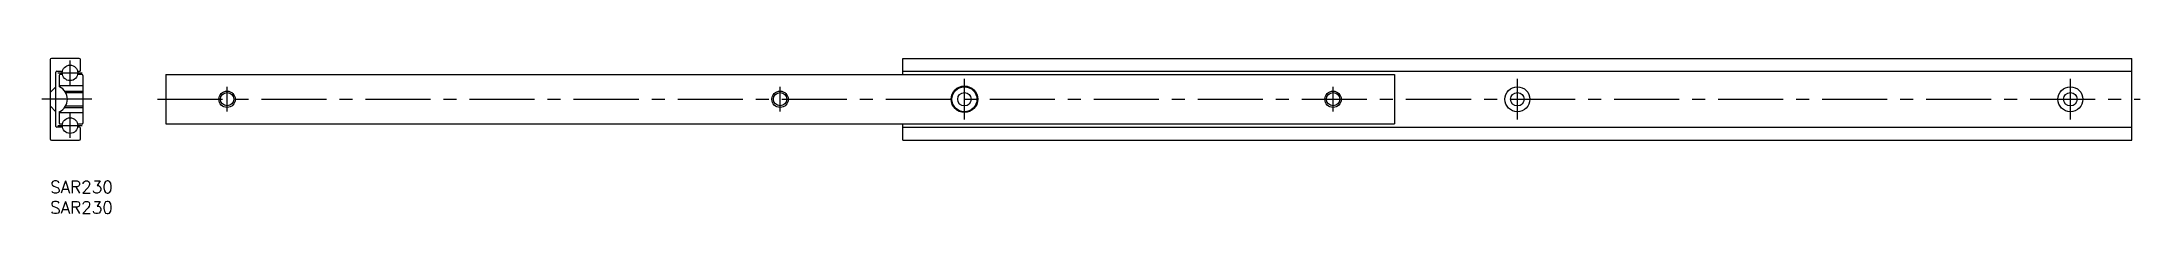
# Model space of a CAD drawing. Extents: x -2 to 510, y -8 to 30.
import ezdxf

# ---------------------------------------------------------------- set-up
doc = ezdxf.new("R2010")
doc.units = 0
doc.header["$LTSCALE"] = 0.5
doc.linetypes.add('CENTER', pattern=[50.8, 31.75, -6.35, 6.35, -6.35])
doc.linetypes.add('DASHED', pattern=[19.05, 12.7, -6.35])
for name, color, linetype in [('MSM_CENTER', 1, 'CENTER'), ('MSM_CONTINUOUS', 7, 'CONTINUOUS'), ('MSM_DASHED', 4, 'DASHED'), ('MSM_NARROW', 5, 'CONTINUOUS'), ('MSM_PART_NUMBER', 7, 'CONTINUOUS')]:
    doc.layers.add(name, color=color, linetype=linetype)
doc.styles.get("Standard").update_dxf_attribs({"font": 'txt.shx', "height": 3, "bigfont": 'bigfont.shx'})

# ---------------------------------------------------------------- blocks, each defined once
blk = doc.blocks.new('*U3')
at = {"layer": 'MSM_PART_NUMBER'}
blk.add_text('SAR230', height=3, dxfattribs=at).set_placement((0, -3))
blk = doc.blocks.new('*U4')
at = {"layer": 'MSM_PART_NUMBER'}
blk.add_text('SAR230', height=3, dxfattribs=at).set_placement((0, -8))

msp = doc.modelspace()

# ---------------------------------------------------------------- linework, layer by layer
at = {"layer": 'MSM_CENTER'}
for p, q in [((1.85, 26.45), (7.85, 26.45)), ((4.85, 23.45), (4.85, 29.45)), ((43.2, 17), (43.2, 23)), ((178.2, 17), (178.2, 23)), ((223.2, 15), (223.2, 25)), ((313.2, 17), (313.2, 23)), ((358.2, 15), (358.2, 25)), ((493.2, 15), (493.2, 25)), ((10.2, 20), (-2, 20)), ((4.85, 10.55), (4.85, 16.55)), ((26.2, 20), (510.2, 20)), ((1.85, 13.55), (7.85, 13.55))]:
    msp.add_line(p, q, dxfattribs=at)
at = {"layer": 'MSM_CONTINUOUS'}
for p, q in [((0, 29.7), (0, 10.3)), ((7.1, 30), (0.3, 30)), ((1.4, 13.35), (1.4, 26.65)), ((1.6, 26.85), (2.99, 26.85)), ((2.2, 25.85), (2.2, 23.22)), ((2.99, 26.05), (2.4, 26.05)), ((6.71, 26.85), (7.2, 26.85)), ((7.8, 26.05), (6.71, 26.05)), ((7.4, 27.05), (7.4, 29.7)), ((8, 25.85), (8, 14.15)), ((28.2, 26.05), (328.2, 26.05)), ((28.2, 26.05), (28.2, 13.95)), ((208.2, 30), (508.2, 30)), ((208.2, 26.05), (208.2, 30)), ((208.2, 26.85), (508.2, 26.85)), ((328.2, 26.05), (328.2, 13.95)), ((508.2, 10), (508.2, 30)), ((2.2, 16.78), (2.2, 14.15)), ((2.99, 13.15), (1.6, 13.15)), ((2.4, 13.95), (2.99, 13.95)), ((6.71, 13.95), (7.8, 13.95)), ((7.2, 13.15), (6.71, 13.15)), ((7.4, 10.3), (7.4, 12.95)), ((28.2, 13.95), (328.2, 13.95)), ((208.2, 10), (208.2, 13.95)), ((208.2, 13.15), (508.2, 13.15)), ((0.3, 10), (7.1, 10)), ((208.2, 10), (508.2, 10))]:
    msp.add_line(p, q, dxfattribs=at)
for centre, radius in [((4.85, 26.45), 1.9), ((43.2, 20), 1.62), ((178.2, 20), 1.62), ((223.2, 20), 3.25), ((223.2, 20), 3.05), ((223.2, 20), 1.65), ((313.2, 20), 1.62), ((358.2, 20), 3.05), ((358.2, 20), 1.65), ((493.2, 20), 3.05), ((493.2, 20), 1.65), ((4.85, 13.55), 1.9)]:
    msp.add_circle(centre, radius, dxfattribs=at)
for centre, radius, start, end in [((0.3, 29.7), 0.3, 90, 180), ((1.6, 26.65), 0.2, 90, 180), ((2.4, 25.85), 0.2, 90, 180), ((7.1, 29.7), 0.3, 0, 90), ((7.2, 27.05), 0.2, 270, 0), ((7.8, 25.85), 0.2, 0, 90), ((2.4, 23.22), 0.2, 180, 243.6122), ((0.8, 20), 3.4, 296.3878, 63.6122), ((2.4, 16.78), 0.2, 116.3878, 180), ((0.3, 10.3), 0.3, 180, 270), ((1.6, 13.35), 0.2, 180, 270), ((2.4, 14.15), 0.2, 180, 270), ((7.1, 10.3), 0.3, 270, 0), ((7.2, 12.95), 0.2, 0, 90), ((7.8, 14.15), 0.2, 270, 0)]:
    msp.add_arc(centre, radius, start, end, dxfattribs=at)
at = {"layer": 'MSM_DASHED'}
for p, q in [((1.4, 23.05), (0, 21.65)), ((8, 23.25), (2.2, 23.25)), ((3.55, 22), (8, 22)), ((3.79, 21.62), (8, 21.62)), ((0, 18.35), (1.4, 16.95)), ((2.2, 16.75), (8, 16.75)), ((3.55, 18), (8, 18)), ((3.79, 18.38), (8, 18.38))]:
    msp.add_line(p, q, dxfattribs=at)
at = {"layer": 'MSM_NARROW'}
for centre in [(43.2, 20), (178.2, 20), (313.2, 20)]:
    msp.add_circle(centre, 2, dxfattribs=at)

# ---------------------------------------------------------------- block references
at = {"layer": 'MSM_CONTINUOUS'}
for name in ['*U3', '*U4']:
    msp.add_blockref(name, (0, 0), dxfattribs=at)

doc.saveas('drawing.dxf')
